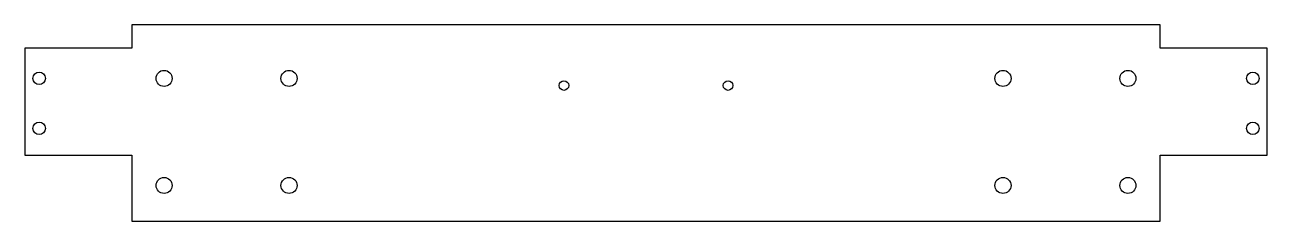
# Model space of a CAD drawing. Header units: millimetres. Extents: x 0 to 348, y 0 to 55.
import ezdxf

# ---------------------------------------------------------------- set-up
doc = ezdxf.new("R2010")
doc.units = ezdxf.units.MM

msp = doc.modelspace()

# ---------------------------------------------------------------- linework, layer by layer
for p, q in [((318, 55), (30, 55)), ((30, 55), (30, 48.5)), ((318, 48.5), (318, 55)), ((30, 48.5), (0, 48.5)), ((0, 48.5), (0, 18.5)), ((348, 48.5), (318, 48.5)), ((348, 18.5), (348, 48.5)), ((0, 18.5), (30, 18.5)), ((30, 18.5), (30, 0)), ((318, 0), (318, 18.5)), ((318, 18.5), (348, 18.5)), ((30, 0), (318, 0))]:
    msp.add_line(p, q)
for centre, radius in [((39, 40), 2.25), ((74, 40), 2.25), ((274, 40), 2.25), ((309, 40), 2.25), ((4, 40), 1.75), ((151, 38), 1.35), ((197, 38), 1.35), ((344, 40), 1.75), ((4, 26), 1.75), ((344, 26), 1.75), ((39, 10), 2.25), ((74, 10), 2.25), ((274, 10), 2.25), ((309, 10), 2.25)]:
    msp.add_circle(centre, radius)

doc.saveas('drawing.dxf')
